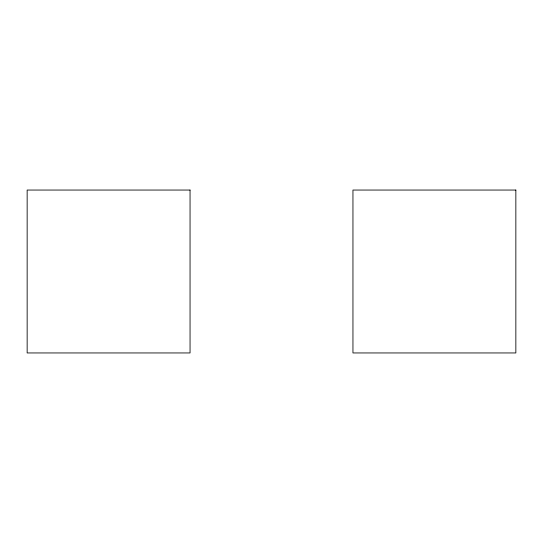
<?xml version="1.0" encoding="UTF-8"?>
<svg xmlns="http://www.w3.org/2000/svg" width="543" height="543" viewBox="0 0 543 543"><rect width="100%" height="100%" fill="white"/><g stroke="black" fill="none" stroke-linecap="round" stroke-linejoin="round"><path stroke-width="0.81" d="M190.05 190.05L27.15 190.05L27.15 352.95L190.05 352.95L190.05 190.05M515.85 190.05L352.95 190.05L352.95 352.95L515.85 352.95L515.85 190.05"/></g></svg>
